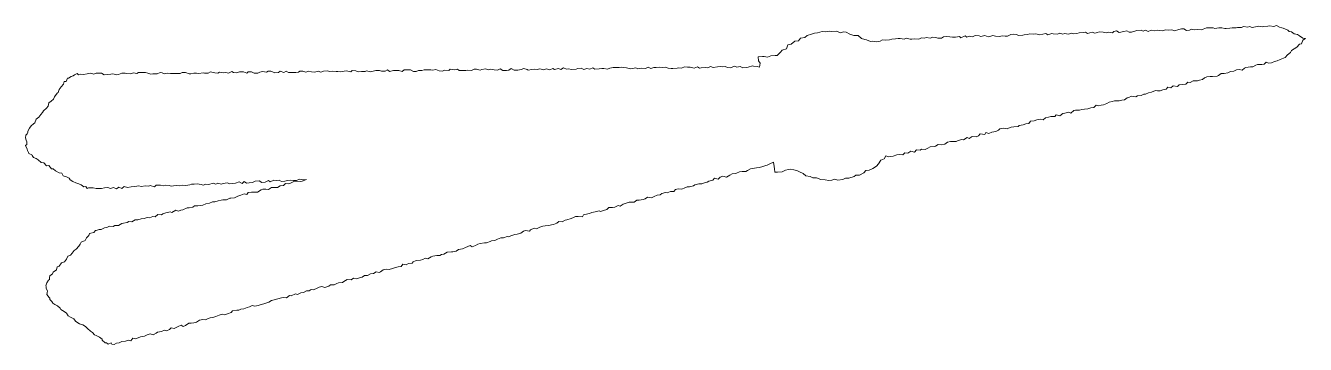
# Model space of a CAD drawing. Header units: millimetres. Extents: x -78 to 78, y -19 to 19.
import ezdxf

# ---------------------------------------------------------------- set-up
doc = ezdxf.new("R2010")
doc.units = ezdxf.units.MM
doc.layers.get('0').update_dxf_attribs({"lineweight": 0})

msp = doc.modelspace()

# ---------------------------------------------------------------- linework, layer by layer
msp.add_lwpolyline([(-71.205, 13.35), (-71.365, 13.51), (-71.715, 13.37), (-71.875, 13.23), (-72.125, 13.16), (-72.425, 12.97), (-72.545, 12.95), (-72.705, 12.54), (-72.965, 12.55), (-73.025, 12.23), (-73.335, 11.9), (-73.545, 11.6), (-73.695, 11.22), (-73.795, 11.16), (-74.115, 10.7), (-74.255, 10.42), (-74.525, 10.17), (-74.805, 9.97), (-74.915, 9.55), (-75.085, 9.31), (-75.455, 9.01), (-75.565, 8.79), (-75.805, 8.55), (-76.035, 8.25), (-76.365, 7.98), (-76.515, 7.55), (-76.685, 7.41), (-76.955, 7.16), (-77.145, 6.9), (-77.365, 6.52), (-77.375, 6.41), (-77.445, 6.21), (-77.615, 6.03), (-77.635, 5.73), (-77.555, 5.43), (-77.505, 5.23), (-77.485, 4.93), (-77.635, 4.78), (-77.445, 4.35), (-77.405, 4.18), (-77.275, 3.93), (-77.225, 3.82), (-76.865, 3.68), (-76.845, 3.57), (-76.675, 3.35), (-76.335, 3.23), (-76.105, 3.05), (-75.755, 2.71), (-75.435, 2.69), (-75.105, 2.32), (-74.835, 2.35), (-74.475, 1.98), (-74.285, 1.98), (-74.015, 1.7), (-73.545, 1.49), (-73.225, 1.42), (-73.065, 1.11), (-72.685, 1.01), (-72.365, 0.84), (-72.215, 0.64), (-71.905, 0.41), (-71.535, 0.26), (-71.165, 0.13), (-70.885, 0.01), (-70.565, -0.23), (-70.325, -0.2), (-70.185, -0.43), (-70.015, -0.33), (-69.825, -0.36), (-69.435, -0.35), (-69.065, -0.42), (-68.785, -0.44), (-68.425, -0.44), (-68.055, -0.35), (-67.675, -0.32), (-67.325, -0.43), (-66.955, -0.3), (-66.605, -0.45), (-66.325, -0.26), (-65.955, -0.41), (-65.695, -0.17), (-65.255, -0.31), (-64.835, -0.22), (-64.425, -0.18), (-64.125, -0.13), (-63.945, -0.12), (-63.585, -0.2), (-63.115, -0.11), (-62.665, -0.13), (-62.505, -0.07), (-62.005, -0.24), (-61.795, -0.01), (-61.285, -0.04), (-60.885, -0.09), (-60.615, -0.04), (-60.225, -0.05), (-59.985, -0.14), (-59.685, -0.09), (-59.335, -0.05), (-58.905, -0.09), (-58.625, 0), (-58.195, -0.07), (-57.705, 0.01), (-57.525, 0.12), (-57.165, 0.09), (-56.815, 0.16), (-56.335, 0.07), (-56.095, 0), (-55.755, 0.12), (-55.415, 0.06), (-54.895, 0.22), (-54.565, 0.1), (-54.325, 0.23), (-53.925, 0.11), (-53.645, 0.18), (-53.185, 0.25), (-52.845, 0.16), (-52.575, 0.18), (-52.185, 0.22), (-51.705, 0.37), (-51.355, 0.19), (-51.135, 0.44), (-50.825, 0.23), (-50.495, 0.26), (-50.115, 0.32), (-49.765, 0.47), (-49.275, 0.5), (-49.005, 0.32), (-48.555, 0.34), (-48.145, 0.56), (-47.965, 0.39), (-47.505, 0.59), (-47.195, 0.56), (-46.855, 0.6), (-46.605, 0.41), (-46.175, 0.45), (-45.865, 0.56), (-45.515, 0.59), (-45.145, 0.54), (-44.805, 0.54), (-44.365, 0.71), (-44.045, 0.63), (-43.555, 0.68), (-44.065, 0.45), (-44.255, 0.42), (-44.745, 0.47), (-45.085, 0.41), (-45.485, 0.23), (-45.745, 0.13), (-46.095, 0.18), (-46.365, -0.06), (-46.745, -0.12), (-47.055, -0.3), (-47.355, -0.32), (-47.815, -0.31), (-48.155, -0.55), (-48.505, -0.49), (-48.845, -0.52), (-49.045, -0.57), (-49.485, -0.87), (-49.915, -0.88), (-50.225, -0.87), (-50.615, -0.93), (-50.805, -1.17), (-51.135, -1.08), (-51.535, -1.23), (-51.885, -1.36), (-52.305, -1.55), (-52.725, -1.58), (-52.865, -1.6), (-53.275, -1.8), (-53.705, -1.8), (-53.925, -1.82), (-54.285, -1.91), (-54.675, -2.04), (-54.975, -2.06), (-55.335, -2.19), (-55.775, -2.29), (-56.115, -2.45), (-56.405, -2.49), (-56.735, -2.51), (-57.155, -2.51), (-57.335, -2.69), (-57.775, -2.77), (-58.045, -2.79), (-58.545, -3.01), (-58.815, -3.05), (-59.075, -3.19), (-59.415, -3.07), (-59.875, -3.34), (-60.115, -3.26), (-60.615, -3.37), (-60.975, -3.48), (-61.145, -3.6), (-61.575, -3.58), (-61.935, -3.88), (-62.205, -3.83), (-62.605, -4), (-62.885, -3.93), (-63.245, -4.06), (-63.625, -4.12), (-64.005, -4.22), (-64.355, -4.23), (-64.735, -4.45), (-65.115, -4.43), (-65.305, -4.54), (-65.745, -4.62), (-65.965, -4.66), (-66.355, -4.93), (-66.805, -4.91), (-67.005, -5.04), (-67.455, -4.98), (-67.785, -5.15), (-68.055, -5.21), (-68.475, -5.38), (-68.725, -5.39), (-69.055, -5.51), (-69.155, -5.51), (-69.355, -5.75), (-69.705, -5.86), (-69.895, -5.87), (-69.975, -6.11), (-70.265, -6.4), (-70.425, -6.72), (-70.875, -6.94), (-71.015, -7.17), (-71.175, -7.41), (-71.505, -7.79), (-71.755, -7.95), (-71.985, -8.29), (-72.185, -8.53), (-72.495, -8.62), (-72.675, -9), (-72.895, -9.31), (-73.295, -9.44), (-73.555, -9.84), (-73.785, -9.92), (-73.875, -10.3), (-74.285, -10.58), (-74.375, -10.79), (-74.695, -11.03), (-74.745, -11.21), (-74.725, -11.48), (-74.855, -11.55), (-75.065, -11.87), (-75.195, -12.23), (-75.155, -12.3), (-75.155, -12.54), (-74.995, -12.86), (-75.035, -13.07), (-75.075, -13.28), (-74.795, -13.63), (-74.685, -13.72), (-74.705, -13.88), (-74.465, -14.15), (-74.315, -14.35), (-74.095, -14.48), (-73.755, -14.65), (-73.445, -14.95), (-73.375, -15.1), (-72.975, -15.34), (-72.685, -15.53), (-72.475, -15.86), (-72.185, -16.05), (-71.785, -16.23), (-71.585, -16.53), (-71.305, -16.73), (-71.115, -16.84), (-70.695, -16.96), (-70.355, -17.17), (-70.135, -17.41), (-69.775, -17.72), (-69.525, -17.91), (-69.275, -18.17), (-69.075, -18.27), (-68.665, -18.47), (-68.365, -18.7), (-68.355, -18.81), (-67.965, -19.14), (-67.815, -19.16), (-67.615, -19.3), (-67.255, -19.16), (-67.155, -19.31), (-66.905, -19.34), (-66.595, -19.17), (-66.275, -19.14), (-65.945, -19), (-65.525, -18.95), (-65.205, -18.82), (-64.875, -18.92), (-64.635, -18.6), (-64.295, -18.66), (-63.995, -18.54), (-63.695, -18.43), (-63.205, -18.33), (-62.875, -18.16), (-62.505, -18.07), (-62.145, -18.18), (-61.795, -17.98), (-61.615, -17.84), (-61.165, -17.79), (-60.785, -17.6), (-60.555, -17.69), (-60.195, -17.52), (-59.975, -17.33), (-59.595, -17.42), (-59.115, -17.16), (-58.765, -17.02), (-58.505, -17.16), (-58.225, -17.06), (-57.815, -16.75), (-57.555, -16.75), (-57.235, -16.73), (-56.915, -16.65), (-56.545, -16.38), (-56.145, -16.3), (-55.805, -16.37), (-55.465, -16.2), (-55.255, -16.12), (-54.905, -16.06), (-54.555, -15.95), (-54.165, -15.8), (-53.755, -15.66), (-53.535, -15.76), (-53.155, -15.64), (-52.695, -15.46), (-52.525, -15.27), (-52.015, -15.19), (-51.765, -15.19), (-51.525, -15.08), (-51.175, -15.01), (-50.755, -14.87), (-50.485, -14.79), (-50.145, -14.63), (-49.805, -14.72), (-49.405, -14.63), (-49.175, -14.55), (-48.725, -14.42), (-48.375, -14.3), (-48.115, -14.22), (-47.795, -14.01), (-47.485, -13.95), (-47.035, -13.83), (-46.605, -13.69), (-46.345, -13.63), (-45.995, -13.67), (-45.635, -13.41), (-45.405, -13.44), (-44.895, -13.22), (-44.645, -13.28), (-44.255, -13.1), (-43.925, -13.04), (-43.555, -12.84), (-43.215, -12.84), (-43.005, -12.67), (-42.705, -12.73), (-42.265, -12.5), (-42.005, -12.4), (-41.705, -12.33), (-41.335, -12.42), (-40.835, -12.28), (-40.625, -12.12), (-40.215, -12.12), (-39.875, -11.97), (-39.675, -11.87), (-39.185, -11.82), (-39.025, -11.71), (-38.625, -11.48), (-38.135, -11.51), (-37.855, -11.29), (-37.495, -11.39), (-37.135, -11.25), (-36.815, -11.17), (-36.535, -10.99), (-36.145, -10.98), (-35.795, -10.77), (-35.435, -10.73), (-35.105, -10.54), (-34.755, -10.61), (-34.595, -10.53), (-34.255, -10.28), (-33.865, -10.2), (-33.525, -10.27), (-33.135, -10.12), (-32.865, -10.05), (-32.435, -9.93), (-32.065, -9.87), (-31.855, -9.6), (-31.455, -9.69), (-31.195, -9.54), (-30.735, -9.49), (-30.595, -9.33), (-30.255, -9.14), (-29.725, -9.13), (-29.435, -9.04), (-29.165, -8.89), (-28.825, -8.95), (-28.425, -8.72), (-28.215, -8.63), (-27.725, -8.57), (-27.395, -8.57), (-27.185, -8.45), (-26.875, -8.39), (-26.495, -8.16), (-25.975, -8.09), (-25.815, -8.12), (-25.385, -8.03), (-25.095, -7.84), (-24.625, -7.75), (-24.275, -7.58), (-23.975, -7.48), (-23.715, -7.35), (-23.455, -7.49), (-23.055, -7.36), (-22.765, -7.16), (-22.465, -7.11), (-21.945, -7.01), (-21.725, -7.02), (-21.255, -6.86), (-21.115, -6.76), (-20.695, -6.75), (-20.375, -6.58), (-19.975, -6.42), (-19.655, -6.4), (-19.225, -6.26), (-19.025, -6.29), (-18.755, -6.16), (-18.265, -6), (-17.985, -5.95), (-17.545, -5.86), (-17.235, -5.6), (-17.005, -5.53), (-16.515, -5.62), (-16.365, -5.45), (-15.925, -5.23), (-15.635, -5.3), (-15.235, -5.1), (-14.865, -5.01), (-14.585, -4.94), (-14.145, -4.91), (-13.845, -4.82), (-13.605, -4.8), (-13.195, -4.64), (-12.955, -4.42), (-12.545, -4.48), (-12.155, -4.28), (-11.975, -4.22), (-11.465, -4.05), (-11.155, -3.96), (-10.925, -3.83), (-10.585, -3.82), (-10.085, -3.87), (-9.935, -3.62), (-9.415, -3.5), (-9.235, -3.46), (-8.945, -3.33), (-8.535, -3.26), (-8.065, -3.14), (-7.905, -3.2), (-7.515, -3.09), (-7.125, -2.99), (-6.865, -2.74), (-6.425, -2.73), (-6.135, -2.68), (-5.745, -2.49), (-5.505, -2.56), (-5.125, -2.31), (-4.765, -2.21), (-4.395, -2.07), (-4.045, -2.1), (-3.815, -2.1), (-3.495, -1.84), (-3.205, -1.82), (-2.705, -1.75), (-2.455, -1.69), (-2.185, -1.48), (-1.715, -1.55), (-1.385, -1.39), (-1.015, -1.22), (-0.635, -1.21), (-0.435, -1.04), (0.005, -0.93), (0.195, -0.96), (0.615, -0.79), (0.995, -0.79), (1.195, -0.56), (1.525, -0.48), (1.965, -0.5), (2.345, -0.34), (2.615, -0.24), (2.925, -0.22), (3.385, -0.12), (3.565, 0.01), (4.055, 0.15), (4.425, 0.14), (4.725, 0.26), (5.045, 0.33), (5.255, 0.47), (5.725, 0.58), (5.965, 0.81), (6.385, 0.72), (6.645, 0.96), (6.965, 1.08), (7.415, 0.96), (7.785, 1.2), (8.095, 1.36), (8.465, 1.4), (8.605, 1.42), (8.975, 1.59), (9.295, 1.65), (9.745, 1.65), (9.965, 1.74), (10.315, 1.98), (10.785, 2.04), (11.045, 2.08), (11.355, 2.12), (11.695, 2.2), (12.175, 2.37), (12.325, 2.4), (12.665, 2.56), (13.095, 2.76), (13.195, 2.24), (13.235, 1.96), (13.265, 1.55), (13.585, 1.54), (14.165, 1.61), (14.545, 1.78), (14.935, 1.9), (15.195, 1.93), (15.585, 1.86), (15.995, 1.72), (16.265, 1.59), (16.685, 1.39), (17.045, 1.11), (17.545, 1.05), (17.885, 0.86), (18.325, 0.87), (18.845, 0.68), (19.375, 0.62), (19.815, 0.53), (20.195, 0.58), (20.485, 0.7), (20.915, 0.58), (21.525, 0.68), (21.845, 0.83), (22.255, 0.84), (22.875, 1.04), (23.075, 1.2), (23.555, 1.19), (24.075, 1.47), (24.295, 1.75), (24.695, 1.8), (25.145, 1.99), (25.615, 2.28), (25.855, 2.55), (26.115, 3), (26.515, 3.19), (26.715, 3.53), (27.055, 3.43), (27.615, 3.48), (28.065, 3.65), (28.395, 3.72), (28.795, 3.67), (29.025, 3.92), (29.385, 3.87), (29.765, 4.09), (30.205, 3.99), (30.465, 4.25), (30.905, 4.22), (31.045, 4.35), (31.515, 4.3), (31.825, 4.45), (32.095, 4.63), (32.605, 4.68), (32.755, 4.72), (33.095, 4.9), (33.515, 4.89), (33.895, 4.94), (34.195, 5.18), (34.595, 5.27), (34.875, 5.27), (35.265, 5.28), (35.505, 5.38), (35.945, 5.51), (36.155, 5.49), (36.605, 5.78), (36.855, 5.64), (37.195, 5.87), (37.675, 5.85), (37.975, 5.96), (38.165, 6.2), (38.735, 6.11), (38.845, 6.38), (39.235, 6.25), (39.575, 6.4), (40.085, 6.49), (40.415, 6.67), (40.575, 6.81), (41.055, 6.88), (41.455, 6.82), (41.605, 6.88), (41.935, 7.03), (42.265, 7.05), (42.785, 7.11), (42.915, 7.21), (43.385, 7.3), (43.715, 7.43), (44.075, 7.48), (44.295, 7.74), (44.745, 7.77), (45.045, 7.92), (45.475, 8), (45.835, 7.9), (46.085, 8.15), (46.465, 8.21), (46.755, 8.32), (47.225, 8.3), (47.415, 8.5), (47.845, 8.4), (48.215, 8.66), (48.435, 8.7), (48.875, 8.82), (49.175, 8.71), (49.555, 9.03), (49.725, 9.09), (50.215, 9.06), (50.515, 9.18), (50.825, 9.22), (51.225, 9.23), (51.585, 9.35), (51.965, 9.42), (52.255, 9.7), (52.585, 9.59), (52.865, 9.67), (53.145, 9.74), (53.545, 9.88), (53.845, 10.06), (54.205, 10.14), (54.485, 10.2), (55.035, 10.23), (55.365, 10.29), (55.685, 10.32), (56.005, 10.58), (56.215, 10.63), (56.505, 10.76), (57.055, 10.68), (57.255, 10.8), (57.705, 10.86), (58.045, 11.03), (58.225, 11.04), (58.615, 11.18), (58.965, 11.28), (59.445, 11.46), (59.685, 11.43), (60.025, 11.44), (60.335, 11.53), (60.745, 11.61), (60.935, 11.87), (61.325, 11.79), (61.595, 12.03), (62.105, 11.94), (62.315, 12.16), (62.775, 12.18), (63.135, 12.25), (63.355, 12.46), (63.635, 12.44), (64.025, 12.63), (64.545, 12.62), (64.795, 12.7), (65.135, 12.78), (65.405, 13.02), (65.685, 13.11), (66.095, 13.17), (66.375, 13.17), (66.925, 13.21), (67.095, 13.27), (67.405, 13.52), (67.775, 13.53), (68.215, 13.6), (68.565, 13.77), (68.945, 13.8), (69.265, 13.96), (69.605, 14), (69.945, 13.94), (70.245, 14.16), (70.425, 14.26), (70.975, 14.35), (71.265, 14.34), (71.605, 14.52), (71.815, 14.62), (72.355, 14.64), (72.615, 14.68), (72.855, 14.89), (73.145, 14.78), (73.515, 14.84), (73.905, 14.99), (74.195, 15.05), (74.555, 15.24), (74.965, 15.39), (75.165, 15.46), (75.445, 15.8), (75.825, 16.08), (75.965, 16.32), (76.275, 16.53), (76.605, 16.74), (76.935, 17.08), (77.155, 17.13), (77.315, 17.57), (77.635, 17.78), (77.315, 17.8), (76.905, 18.1), (76.675, 18.24), (76.285, 18.33), (75.935, 18.58), (75.665, 18.64), (75.485, 18.77), (74.945, 19.01), (74.785, 19.08), (74.495, 19.14), (74.135, 19.34), (73.805, 19.23), (73.285, 19.3), (73.085, 19.28), (72.555, 19.25), (72.405, 19.19), (72.005, 19.27), (71.595, 19.2), (71.185, 19.11), (70.865, 19.23), (70.665, 19.13), (70.125, 19.23), (69.885, 19.1), (69.385, 19.1), (69.215, 19.07), (68.735, 19.07), (68.475, 19.02), (68.015, 18.97), (67.855, 18.97), (67.485, 19.05), (67.145, 19.08), (66.635, 18.97), (66.445, 19.08), (65.935, 19.08), (65.635, 19.05), (65.225, 18.89), (64.975, 18.83), (64.585, 18.88), (64.135, 18.81), (63.835, 18.91), (63.555, 18.78), (63.205, 18.76), (62.885, 18.93), (62.585, 18.93), (62.275, 18.85), (61.735, 18.72), (61.415, 18.84), (61.065, 18.77), (60.645, 18.83), (60.325, 18.71), (59.935, 18.75), (59.645, 18.77), (59.365, 18.7), (58.915, 18.8), (58.565, 18.61), (58.225, 18.8), (57.965, 18.68), (57.695, 18.8), (57.195, 18.76), (56.925, 18.68), (56.535, 18.56), (56.245, 18.56), (55.965, 18.69), (55.615, 18.64), (55.045, 18.51), (54.715, 18.71), (54.405, 18.63), (54.215, 18.48), (53.735, 18.55), (53.495, 18.47), (53.095, 18.53), (52.615, 18.59), (52.395, 18.49), (52.075, 18.41), (51.765, 18.56), (51.205, 18.38), (50.975, 18.54), (50.655, 18.51), (50.195, 18.47), (49.915, 18.39), (49.455, 18.36), (49.235, 18.41), (48.895, 18.32), (48.395, 18.39), (48.205, 18.32), (47.845, 18.44), (47.565, 18.28), (47.045, 18.35), (46.865, 18.4), (46.385, 18.2), (46.155, 18.37), (45.765, 18.32), (45.395, 18.21), (44.915, 18.33), (44.595, 18.31), (44.195, 18.33), (43.935, 18.25), (43.505, 18.2), (43.365, 18.19), (42.875, 18.15), (42.545, 18.26), (42.205, 18.29), (41.905, 18.24), (41.475, 18.04), (41.225, 18.06), (40.845, 18.09), (40.505, 18), (40.035, 18.04), (39.715, 18.15), (39.485, 18.05), (39.145, 17.98), (38.735, 18.13), (38.245, 18.03), (38.065, 18.08), (37.555, 18.14), (37.235, 17.96), (36.845, 18.06), (36.555, 17.93), (36.375, 18.09), (35.815, 17.86), (35.675, 18.03), (35.175, 17.93), (34.815, 17.94), (34.505, 17.97), (34.055, 18), (33.735, 17.99), (33.495, 17.83), (33.055, 17.8), (32.815, 17.89), (32.405, 17.92), (32.165, 17.82), (31.605, 17.9), (31.405, 17.83), (31.065, 17.86), (30.735, 17.71), (30.215, 17.75), (29.885, 17.71), (29.685, 17.68), (29.195, 17.83), (28.955, 17.71), (28.475, 17.79), (28.235, 17.79), (27.895, 17.75), (27.455, 17.7), (27.175, 17.61), (26.665, 17.56), (26.325, 17.61), (26.035, 17.46), (25.645, 17.35), (25.155, 17.44), (24.875, 17.4), (24.395, 17.6), (24.195, 17.65), (23.775, 17.79), (23.385, 18.12), (22.845, 18.15), (22.365, 18.31), (21.935, 18.53), (21.605, 18.6), (21.265, 18.47), (20.715, 18.68), (20.195, 18.61), (19.845, 18.65), (19.455, 18.57), (19.025, 18.63), (18.425, 18.48), (18.095, 18.43), (17.715, 18.31), (17.205, 18.12), (16.885, 17.89), (16.395, 17.8), (16.145, 17.48), (15.675, 17.47), (15.265, 17.1), (14.855, 17), (14.685, 16.51), (14.135, 16.34), (13.965, 16.1), (13.545, 15.71), (13.325, 15.73), (12.765, 15.68), (12.385, 15.49), (11.985, 15.6), (11.775, 15.58), (11.225, 15.54), (11.285, 15.07), (11.495, 14.8), (11.395, 14.29), (11.105, 14.39), (10.675, 14.41), (10.535, 14.44), (10.015, 14.29), (9.815, 14.24), (9.365, 14.23), (9.045, 14.38), (8.655, 14.28), (8.375, 14.41), (7.895, 14.21), (7.525, 14.24), (7.225, 14.37), (6.855, 14.32), (6.685, 14.39), (6.295, 14.34), (5.785, 14.24), (5.475, 14.37), (5.145, 14.21), (4.895, 14.27), (4.345, 14.22), (4.135, 14.18), (3.865, 14.32), (3.495, 14.19), (3.005, 14.3), (2.675, 14.3), (2.325, 14.35), (1.945, 14.16), (1.635, 14.22), (1.405, 14.19), (0.895, 14.14), (0.675, 14.12), (0.315, 14.17), (-0.015, 14.29), (-0.405, 14.26), (-0.715, 14.31), (-1.135, 14.26), (-1.415, 14.25), (-1.765, 14.13), (-2.105, 14.3), (-2.445, 14.15), (-2.855, 14.16), (-3.355, 14.11), (-3.585, 14.2), (-3.985, 14.12), (-4.235, 14.1), (-4.715, 14.22), (-5.065, 14.27), (-5.395, 14.29), (-5.635, 14.24), (-6.155, 14.27), (-6.345, 14.24), (-6.765, 14.18), (-7.035, 14.05), (-7.495, 14.12), (-7.705, 14.15), (-8.055, 14.09), (-8.555, 14.05), (-8.835, 14.23), (-9.185, 14.05), (-9.555, 14.13), (-9.925, 14.03), (-10.215, 14.19), (-10.645, 14.15), (-10.845, 14.07), (-11.395, 14.01), (-11.775, 14.08), (-12.025, 14.05), (-12.375, 14.2), (-12.705, 14.02), (-12.995, 14.12), (-13.475, 14.03), (-13.685, 14.15), (-14.025, 13.96), (-14.475, 14.1), (-14.765, 13.97), (-15.235, 14.11), (-15.555, 14.01), (-15.935, 14.05), (-16.215, 14.02), (-16.655, 13.94), (-16.795, 14.03), (-17.195, 14.12), (-17.515, 14.03), (-17.905, 13.95), (-18.355, 13.93), (-18.735, 14.14), (-19.015, 13.93), (-19.275, 13.91), (-19.715, 13.91), (-20.055, 14.1), (-20.385, 13.94), (-20.785, 13.98), (-21.175, 14.06), (-21.495, 13.99), (-21.825, 14.09), (-22.295, 14.03), (-22.475, 13.93), (-22.935, 14.04), (-23.215, 14.06), (-23.545, 13.88), (-23.995, 13.95), (-24.225, 13.91), (-24.575, 13.91), (-25.035, 13.88), (-25.225, 14.06), (-25.575, 13.97), (-26.125, 14.05), (-26.305, 13.9), (-26.815, 13.95), (-27.045, 13.82), (-27.465, 13.87), (-27.845, 14), (-28.215, 13.95), (-28.455, 13.97), (-28.915, 13.99), (-29.285, 13.99), (-29.575, 13.91), (-29.955, 13.91), (-30.245, 13.79), (-30.585, 13.79), (-30.945, 13.97), (-31.265, 13.98), (-31.715, 13.99), (-31.935, 13.77), (-32.355, 13.91), (-32.705, 13.91), (-32.995, 13.9), (-33.475, 13.78), (-33.715, 13.98), (-34.005, 13.81), (-34.475, 13.83), (-34.685, 13.88), (-35.155, 13.9), (-35.475, 13.81), (-35.785, 13.73), (-36.275, 13.87), (-36.455, 13.76), (-36.865, 13.79), (-37.285, 13.72), (-37.585, 13.85), (-38.015, 13.91), (-38.195, 13.74), (-38.755, 13.85), (-38.995, 13.81), (-39.375, 13.71), (-39.735, 13.79), (-39.945, 13.76), (-40.405, 13.83), (-40.775, 13.76), (-41.025, 13.84), (-41.475, 13.81), (-41.835, 13.68), (-42.135, 13.83), (-42.535, 13.69), (-42.935, 13.72), (-43.315, 13.83), (-43.655, 13.68), (-43.985, 13.82), (-44.355, 13.81), (-44.545, 13.69), (-44.855, 13.63), (-45.285, 13.64), (-45.755, 13.63), (-46.015, 13.8), (-46.295, 13.64), (-46.735, 13.82), (-46.965, 13.66), (-47.385, 13.6), (-47.865, 13.82), (-48.195, 13.82), (-48.405, 13.67), (-48.895, 13.78), (-49.235, 13.67), (-49.465, 13.58), (-49.895, 13.57), (-50.225, 13.71), (-50.615, 13.74), (-50.795, 13.56), (-51.215, 13.75), (-51.685, 13.75), (-51.995, 13.61), (-52.415, 13.65), (-52.615, 13.77), (-53.025, 13.58), (-53.345, 13.66), (-53.625, 13.62), (-54.105, 13.67), (-54.305, 13.55), (-54.665, 13.62), (-55.205, 13.71), (-55.495, 13.58), (-55.935, 13.55), (-56.095, 13.62), (-56.635, 13.54), (-56.885, 13.57), (-57.205, 13.55), (-57.585, 13.49), (-57.805, 13.5), (-58.245, 13.64), (-58.645, 13.65), (-58.875, 13.52), (-59.255, 13.51), (-59.555, 13.54), (-60.065, 13.51), (-60.425, 13.55), (-60.805, 13.48), (-61.075, 13.62), (-61.325, 13.66), (-61.665, 13.5), (-62.205, 13.49), (-62.455, 13.45), (-62.805, 13.56), (-63.075, 13.64), (-63.455, 13.63), (-63.925, 13.63), (-64.135, 13.54), (-64.525, 13.59), (-64.875, 13.49), (-65.375, 13.52), (-65.575, 13.58), (-65.945, 13.56), (-66.365, 13.41), (-66.575, 13.38), (-67.045, 13.48), (-67.305, 13.43), (-67.745, 13.41), (-68.105, 13.38), (-68.435, 13.58), (-68.725, 13.57), (-69.085, 13.58), (-69.365, 13.46), (-69.775, 13.56), (-70.155, 13.5), (-70.595, 13.39), (-70.995, 13.46)], close=True)

doc.saveas('drawing.dxf')
